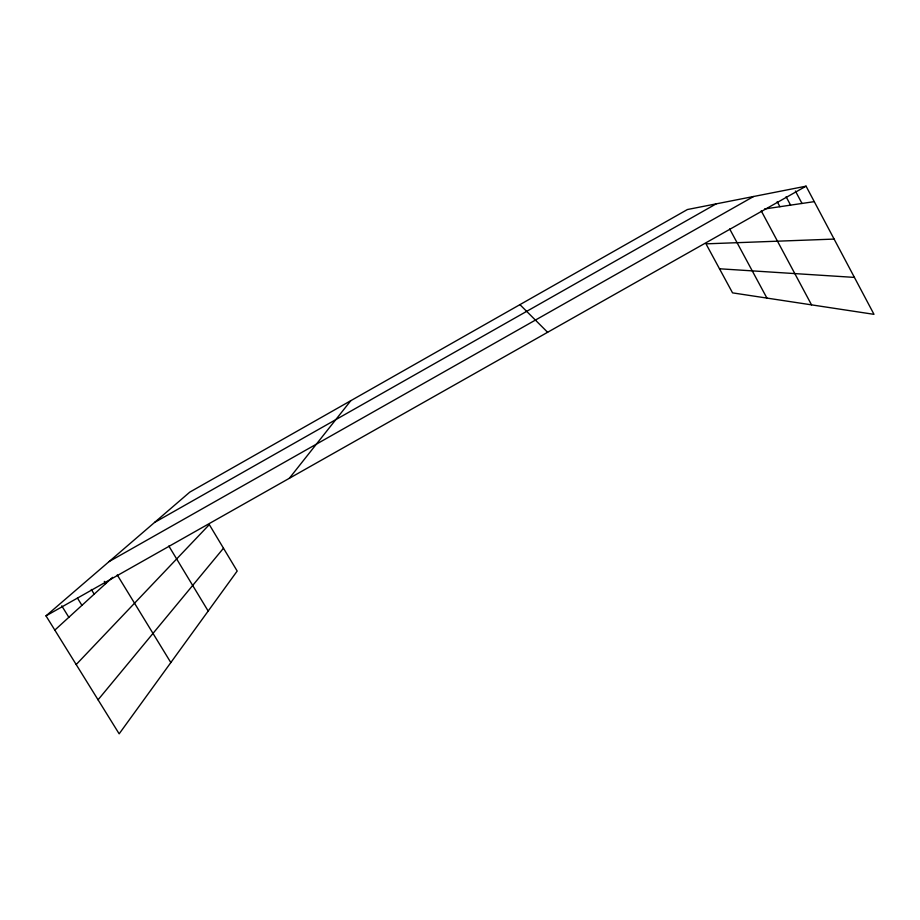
<?xml version="1.0" encoding="UTF-8"?>
<svg xmlns="http://www.w3.org/2000/svg" width="920" height="920" viewBox="0 0 920 920"><rect width="100%" height="100%" fill="white"/><g stroke="black" fill="none" stroke-linecap="round" stroke-linejoin="round"><path stroke-width="1.38" d="M289.317 478.319L350.784 400.695M98.06 699.809L223.48 548.228M76.188 664.55L209.311 524.618L237.187 571.044L119.163 733.827L46 615.871L189.796 492.119L687.412 209.53L806.069 186.173L874 314.341L732.55 292.87L705.996 243.846L834.118 239.085M54.82 630.108L112.585 577.346M154.56 522.457L716.151 203.872M109.077 561.591L753.56 196.512M46 615.871L806.069 186.173M764.566 208.978L814.269 201.641M719.497 268.778L854.415 277.403M519.938 304.635L547.618 332.292M61.743 605.843L68.839 617.308M77.452 598.081L81.926 605.348M91.31 589.456L94.196 594.147M117.242 574.931L170.821 662.561M104.305 581.359L105.696 583.636M168.831 546.031L208.173 611.053M729.675 228.953L766.912 298.08M761.231 210.829L811.543 304.853M786.106 196.742L790.579 205.137M777.204 201.652L779.907 206.712M795.397 191.026L802.01 203.458"/></g></svg>
